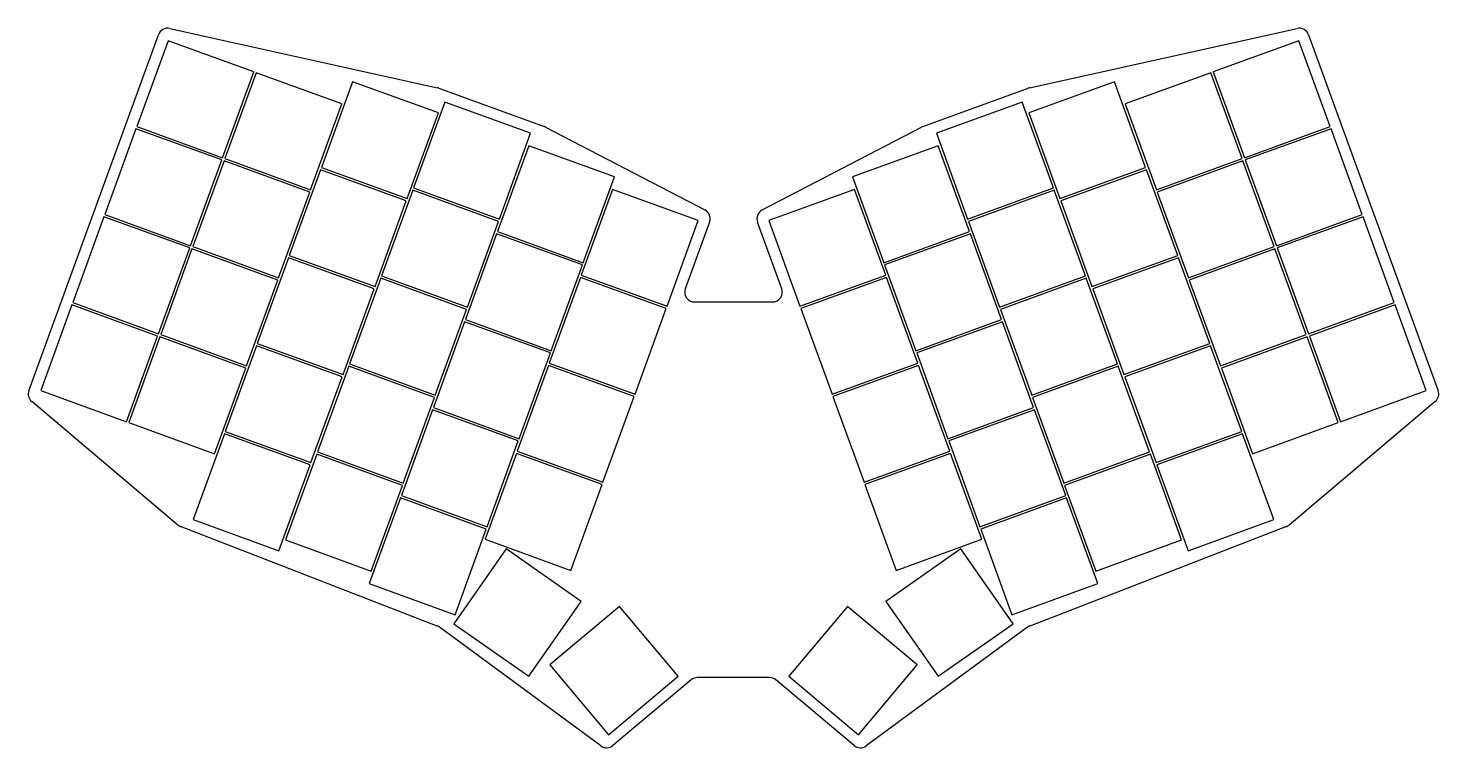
# Model space of a CAD drawing. Header units: millimetres. Extents: x 52 to 338, y -188 to -42.
import ezdxf

# ---------------------------------------------------------------- set-up
doc = ezdxf.new("R2010")
doc.units = ezdxf.units.MM

msp = doc.modelspace()

# ---------------------------------------------------------------- linework, layer by layer
for p, q in [((80.6, -42.39), (134.89, -54.43)), ((254.89, -54.43), (309.17, -42.39)), ((52, -115.88), (78.29, -43.66)), ((80.23, -44.9), (73.9, -62.28)), ((97.62, -51.23), (80.23, -44.9)), ((309.54, -44.9), (292.16, -51.23)), ((315.87, -62.28), (309.54, -44.9)), ((311.49, -43.66), (337.77, -115.88)), ((91.29, -68.61), (97.62, -51.23)), ((98.09, -51.4), (91.76, -68.78)), ((115.47, -57.72), (98.09, -51.4)), ((291.69, -51.4), (274.3, -57.72)), ((298.01, -68.78), (291.69, -51.4)), ((292.16, -51.23), (298.48, -68.61)), ((117.65, -53.2), (111.32, -70.58)), ((135.04, -59.52), (117.65, -53.2)), ((272.12, -53.2), (254.74, -59.52)), ((278.45, -70.58), (272.12, -53.2)), ((135.14, -54.51), (156.5, -62.28)), ((233.27, -62.28), (254.63, -54.51)), ((109.14, -75.11), (115.47, -57.72)), ((128.71, -76.91), (135.04, -59.52)), ((136.36, -57.35), (130.03, -74.73)), ((153.74, -63.67), (136.36, -57.35)), ((253.41, -57.35), (236.03, -63.67)), ((259.74, -74.73), (253.41, -57.35)), ((254.74, -59.52), (261.07, -76.91)), ((274.3, -57.72), (280.63, -75.11)), ((73.73, -62.75), (67.41, -80.14)), ((91.12, -69.08), (73.73, -62.75)), ((73.9, -62.28), (91.29, -68.61)), ((156.74, -62.39), (189.07, -79.21)), ((200.7, -79.21), (233.03, -62.39)), ((298.48, -68.61), (315.87, -62.28)), ((316.04, -62.75), (298.66, -69.08)), ((322.37, -80.14), (316.04, -62.75)), ((147.42, -81.06), (153.74, -63.67)), ((236.03, -63.67), (242.36, -81.06)), ((153.36, -66.19), (147.03, -83.58)), ((170.74, -72.52), (153.36, -66.19)), ((236.41, -66.19), (219.03, -72.52)), ((242.74, -83.58), (236.41, -66.19)), ((84.79, -86.46), (91.12, -69.08)), ((91.59, -69.25), (85.26, -86.64)), ((108.97, -75.58), (91.59, -69.25)), ((91.76, -68.78), (109.14, -75.11)), ((111.15, -71.05), (104.82, -88.44)), ((128.54, -77.38), (111.15, -71.05)), ((111.32, -70.58), (128.71, -76.91)), ((261.07, -76.91), (278.45, -70.58)), ((278.62, -71.05), (261.24, -77.38)), ((284.95, -88.44), (278.62, -71.05)), ((280.63, -75.11), (298.01, -68.78)), ((298.19, -69.25), (280.8, -75.58)), ((304.51, -86.64), (298.19, -69.25)), ((298.66, -69.08), (304.98, -86.46)), ((164.42, -89.91), (170.74, -72.52)), ((219.03, -72.52), (225.36, -89.91)), ((102.65, -92.96), (108.97, -75.58)), ((129.86, -75.2), (123.53, -92.58)), ((147.25, -81.53), (129.86, -75.2)), ((130.03, -74.73), (147.42, -81.06)), ((170.36, -75.04), (164.03, -92.43)), ((187.74, -81.37), (170.36, -75.04)), ((219.42, -75.04), (202.03, -81.37)), ((225.74, -92.43), (219.42, -75.04)), ((242.36, -81.06), (259.74, -74.73)), ((259.91, -75.2), (242.53, -81.53)), ((266.24, -92.58), (259.91, -75.2)), ((280.8, -75.58), (287.13, -92.96)), ((122.21, -94.76), (128.54, -77.38)), ((261.24, -77.38), (267.56, -94.76)), ((67.24, -80.61), (60.91, -97.99)), ((84.62, -86.93), (67.24, -80.61)), ((67.41, -80.14), (84.79, -86.46)), ((140.92, -98.91), (147.25, -81.53)), ((181.42, -98.75), (187.74, -81.37)), ((190.03, -81.67), (185.1, -95.19)), ((204.67, -95.19), (199.75, -81.67)), ((202.03, -81.37), (208.36, -98.75)), ((242.53, -81.53), (248.85, -98.91)), ((304.98, -86.46), (322.37, -80.14)), ((322.54, -80.61), (305.15, -86.93)), ((328.87, -97.99), (322.54, -80.61)), ((146.86, -84.05), (140.53, -101.43)), ((164.24, -90.38), (146.86, -84.05)), ((147.03, -83.58), (164.42, -89.91)), ((225.36, -89.91), (242.74, -83.58)), ((242.91, -84.05), (225.53, -90.38)), ((249.24, -101.43), (242.91, -84.05)), ((78.29, -104.32), (84.62, -86.93)), ((85.09, -87.11), (78.76, -104.49)), ((102.47, -93.43), (85.09, -87.11)), ((85.26, -86.64), (102.65, -92.96)), ((104.82, -88.44), (122.21, -94.76)), ((267.56, -94.76), (284.95, -88.44)), ((287.13, -92.96), (304.51, -86.64)), ((304.68, -87.11), (287.3, -93.43)), ((311.01, -104.49), (304.68, -87.11)), ((305.15, -86.93), (311.48, -104.32)), ((104.65, -88.91), (98.33, -106.29)), ((122.04, -95.23), (104.65, -88.91)), ((157.92, -107.76), (164.24, -90.38)), ((225.53, -90.38), (231.86, -107.76)), ((285.12, -88.91), (267.73, -95.23)), ((291.45, -106.29), (285.12, -88.91)), ((96.15, -110.82), (102.47, -93.43)), ((123.36, -93.05), (117.04, -110.44)), ((140.75, -99.38), (123.36, -93.05)), ((123.53, -92.58), (140.92, -98.91)), ((163.86, -92.9), (157.53, -110.28)), ((181.24, -99.22), (163.86, -92.9)), ((164.03, -92.43), (181.42, -98.75)), ((208.36, -98.75), (225.74, -92.43)), ((225.91, -92.9), (208.53, -99.22)), ((232.24, -110.28), (225.91, -92.9)), ((248.85, -98.91), (266.24, -92.58)), ((266.41, -93.05), (249.03, -99.38)), ((272.74, -110.44), (266.41, -93.05)), ((287.3, -93.43), (293.63, -110.82)), ((115.71, -112.62), (122.04, -95.23)), ((267.73, -95.23), (274.06, -112.62)), ((60.74, -98.46), (54.41, -115.85)), ((78.12, -104.79), (60.74, -98.46)), ((60.91, -97.99), (78.29, -104.32)), ((134.42, -116.77), (140.75, -99.38)), ((174.92, -116.61), (181.24, -99.22)), ((186.98, -97.88), (202.79, -97.88)), ((208.53, -99.22), (214.86, -116.61)), ((249.03, -99.38), (255.35, -116.77)), ((311.48, -104.32), (328.87, -97.99)), ((329.04, -98.46), (311.65, -104.79)), ((335.36, -115.85), (329.04, -98.46)), ((140.36, -101.9), (134.03, -119.29)), ((157.75, -108.23), (140.36, -101.9)), ((140.53, -101.43), (157.92, -107.76)), ((231.86, -107.76), (249.24, -101.43)), ((249.41, -101.9), (232.03, -108.23)), ((255.74, -119.29), (249.41, -101.9)), ((71.79, -122.17), (78.12, -104.79)), ((78.59, -104.96), (72.26, -122.34)), ((95.98, -111.29), (78.59, -104.96)), ((78.76, -104.49), (96.15, -110.82)), ((293.63, -110.82), (311.01, -104.49)), ((311.18, -104.96), (293.8, -111.29)), ((317.51, -122.34), (311.18, -104.96)), ((311.65, -104.79), (317.98, -122.17)), ((98.16, -106.76), (91.83, -124.14)), ((115.54, -113.09), (98.16, -106.76)), ((98.33, -106.29), (115.71, -112.62)), ((151.42, -125.61), (157.75, -108.23)), ((232.03, -108.23), (238.35, -125.61)), ((274.06, -112.62), (291.45, -106.29)), ((291.62, -106.76), (274.23, -113.09)), ((297.95, -124.14), (291.62, -106.76)), ((89.65, -128.67), (95.98, -111.29)), ((116.86, -110.91), (110.54, -128.29)), ((134.25, -117.24), (116.86, -110.91)), ((117.04, -110.44), (134.42, -116.77)), ((157.36, -110.75), (151.03, -128.13)), ((174.75, -117.08), (157.36, -110.75)), ((157.53, -110.28), (174.92, -116.61)), ((214.86, -116.61), (232.24, -110.28)), ((232.41, -110.75), (215.03, -117.08)), ((238.74, -128.13), (232.41, -110.75)), ((255.35, -116.77), (272.74, -110.44)), ((272.91, -110.91), (255.52, -117.24)), ((279.24, -128.29), (272.91, -110.91)), ((293.8, -111.29), (300.12, -128.67)), ((109.21, -130.47), (115.54, -113.09)), ((274.23, -113.09), (280.56, -130.47)), ((54.41, -115.85), (71.79, -122.17)), ((127.92, -134.62), (134.25, -117.24)), ((168.42, -134.46), (174.75, -117.08)), ((215.03, -117.08), (221.35, -134.46)), ((255.52, -117.24), (261.85, -134.62)), ((317.98, -122.17), (335.36, -115.85)), ((82.19, -143.13), (52.59, -118.09)), ((133.86, -119.76), (127.54, -137.14)), ((151.25, -126.08), (133.86, -119.76)), ((134.03, -119.29), (151.42, -125.61)), ((238.35, -125.61), (255.74, -119.29)), ((255.91, -119.76), (238.53, -126.08)), ((262.24, -137.14), (255.91, -119.76)), ((337.18, -118.09), (307.58, -143.13)), ((72.26, -122.34), (89.65, -128.67)), ((300.12, -128.67), (317.51, -122.34)), ((91.66, -124.61), (85.33, -142)), ((109.04, -130.94), (91.66, -124.61)), ((91.83, -124.14), (109.21, -130.47)), ((280.56, -130.47), (297.95, -124.14)), ((298.12, -124.61), (280.73, -130.94)), ((304.44, -142), (298.12, -124.61)), ((110.54, -128.29), (127.92, -134.62)), ((150.86, -128.6), (144.54, -145.99)), ((144.92, -143.47), (151.25, -126.08)), ((168.25, -134.93), (150.86, -128.6)), ((151.03, -128.13), (168.42, -134.46)), ((221.35, -134.46), (238.74, -128.13)), ((238.91, -128.6), (221.53, -134.93)), ((238.53, -126.08), (244.85, -143.47)), ((245.24, -145.99), (238.91, -128.6)), ((261.85, -134.62), (279.24, -128.29)), ((102.71, -148.33), (109.04, -130.94)), ((110.37, -128.76), (104.04, -146.15)), ((127.75, -135.09), (110.37, -128.76)), ((279.41, -128.76), (262.02, -135.09)), ((285.73, -146.15), (279.41, -128.76)), ((280.73, -130.94), (287.06, -148.33)), ((121.42, -152.47), (127.75, -135.09)), ((127.54, -137.14), (144.92, -143.47)), ((161.92, -152.32), (168.25, -134.93)), ((221.53, -134.93), (227.85, -152.32)), ((244.85, -143.47), (262.24, -137.14)), ((262.02, -135.09), (268.35, -152.47)), ((127.37, -137.61), (121.04, -154.99)), ((144.75, -143.94), (127.37, -137.61)), ((262.41, -137.61), (245.02, -143.94)), ((268.74, -154.99), (262.41, -137.61)), ((85.33, -142), (102.71, -148.33)), ((287.06, -148.33), (304.44, -142)), ((134.82, -163.61), (82.76, -143.46)), ((138.42, -161.32), (144.75, -143.94)), ((245.02, -143.94), (251.35, -161.32)), ((307.01, -143.46), (254.95, -163.61)), ((104.04, -146.15), (121.42, -152.47)), ((148.82, -147.99), (138.21, -163.15)), ((144.54, -145.99), (161.92, -152.32)), ((163.97, -158.61), (148.82, -147.99)), ((240.96, -147.99), (225.8, -158.61)), ((227.85, -152.32), (245.24, -145.99)), ((251.57, -163.15), (240.96, -147.99)), ((268.35, -152.47), (285.73, -146.15)), ((121.04, -154.99), (138.42, -161.32)), ((251.35, -161.32), (268.74, -154.99)), ((153.36, -173.76), (163.97, -158.61)), ((171.8, -159.63), (157.62, -171.52)), ((183.69, -173.8), (171.8, -159.63)), ((217.98, -159.63), (206.09, -173.8)), ((232.15, -171.52), (217.98, -159.63)), ((225.8, -158.61), (236.41, -173.76)), ((167.97, -187.93), (135.29, -163.86)), ((138.21, -163.15), (153.36, -173.76)), ((254.49, -163.86), (221.8, -187.93)), ((236.41, -173.76), (251.57, -163.15)), ((157.62, -171.52), (169.52, -185.69)), ((220.26, -185.69), (232.15, -171.52)), ((169.52, -185.69), (183.69, -173.8)), ((202.19, -174.08), (187.59, -174.08)), ((206.09, -173.8), (220.26, -185.69)), ((186.3, -174.54), (170.44, -187.85)), ((219.33, -187.85), (203.47, -174.54))]:
    msp.add_line(p, q)
for centre, start, end in [((80.17, -44.35), 77.4959, 160), ((309.61, -44.35), 20, 102.5041), ((134.45, -56.39), 70, 77.4959), ((255.32, -56.39), 102.5041, 110), ((155.82, -64.16), 62.5041, 70), ((233.95, -64.16), 110, 117.4959), ((188.15, -80.99), 340, 62.5041), ((201.63, -80.99), 117.4959, 200), ((186.98, -95.88), 160, 270), ((202.79, -95.88), 270, 20), ((53.88, -116.56), 160, 229.7751), ((335.89, -116.56), 310.2249, 20), ((83.48, -141.6), 229.7751, 248.8508), ((306.29, -141.6), 291.1492, 310.2249), ((134.1, -165.47), 53.6348, 68.8508), ((255.67, -165.47), 111.1492, 126.3652), ((187.59, -176.08), 90, 130), ((202.19, -176.08), 50, 90), ((169.16, -186.32), 233.6348, 310), ((220.61, -186.32), 230, 306.3652)]:
    msp.add_arc(centre, 2, start, end)

doc.saveas('drawing.dxf')
